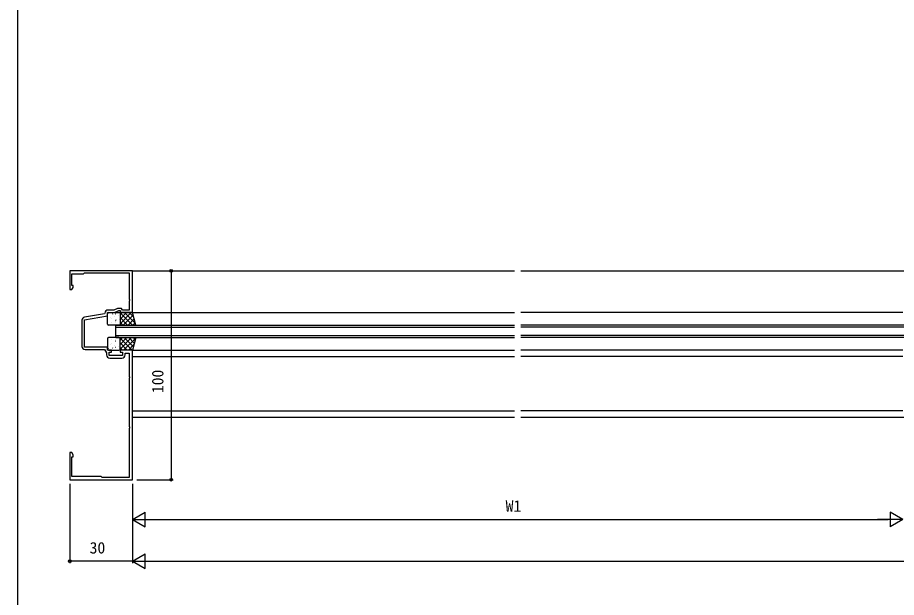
# Model space of a CAD drawing. Units: millimetres, scale not verified. Extents: x -437 to 438, y -681 to 679.
# Drawn here: x -436.7 to -16.3, y -403.8 to -126.2 of the extents above; entities that cross this region are included whole.
import ezdxf
from ezdxf.enums import TextEntityAlignment as Align

# ---------------------------------------------------------------- set-up
doc = ezdxf.new("R2010")
doc.units = ezdxf.units.MM
doc.header["$LTSCALE"] = 4
for name, color, linetype in [('0-2_YKK_11', 7, 'Continuous'), ('0-3_YKK_12', 2, 'Continuous'), ('0-4_YKK_13', 4, 'Continuous'), ('0-6_YKK_D', 6, 'Continuous'), ('0-7_YKK_ZWAK', 7, 'Continuous')]:
    doc.layers.add(name, color=color, linetype=linetype)
doc.styles.add('ＭＳ ゴシック', font='')
doc.styles.get('ＭＳ ゴシック').set_extended_font_data('MS Gothic')

msp = doc.modelspace()

# ---------------------------------------------------------------- linework, layer by layer
at = {"layer": '0-2_YKK_11'}
for p, q in [((-405.9, -271.091), (-405.9, -283.6)), ((-392.6, -289.2), (-386.8, -289.2))]:
    msp.add_line(p, q, dxfattribs=at)
for points in [[(-381.7, -347.4), (-381.7, -285.4), (-387.7, -285.4), (-387.7, -286.4), (-386.5, -286.4), (-386.5, -288), (-392.9, -288), (-392.9, -286.4), (-391.7, -286.4), (-391.7, -285.4), (-393.7, -285.4), (-393.7, -283.9), (-404.7, -283.9), (-404.7, -270.84), (-393.7, -268.9), (-393.7, -267.4), (-390.344, -267.4), (-388.2, -266.4), (-387.7, -266.4), (-387.7, -267.4), (-381.7, -267.4), (-381.7, -247.4), (-411.7, -247.4), (-411.7, -256.4), (-410.7, -256.4), (-410.07, -255.309), (-410.07, -254.4), (-410.7, -254.4), (-410.7, -248.9), (-405.2, -248.9), (-404.7, -248.4), (-383.3, -248.4), (-383.3, -260.942), (-383.18, -261.125), (-383.18, -261.675), (-383.3, -261.858), (-383.3, -266.2), (-386.5, -266.2), (-386.962, -265.4), (-388.895, -265.4)], [(-394.899, -267.651), (-395.147, -267.937), (-404.66, -269.614)], [(-388.895, -265.4), (-390.61, -266.2), (-393.4, -266.2)], [(-404.4, -285.1), (-395.2, -285.1), (-394.1, -286.671), (-394.1, -287.7)], [(-385.3, -287.7), (-385.3, -286.9), (-383.3, -286.9), (-383.3, -297.942), (-383.18, -298.125), (-383.18, -298.675), (-383.3, -298.858), (-383.3, -321.942), (-383.18, -322.125), (-383.18, -322.675), (-383.3, -322.858), (-383.3, -346.4), (-396.2, -346.4), (-396.7, -345.9), (-410.7, -345.9), (-410.7, -336.4), (-410.07, -336.4), (-410.07, -335.491), (-410.7, -334.4), (-411.7, -334.4), (-411.7, -347.4), (-381.7, -347.4)]]:
    msp.add_lwpolyline(points, dxfattribs=at)
for centre, start, end in [((-393.4, -267.7), 90, 178.12739), ((-404.4, -271.091), 100.00001, 179.99999), ((-404.4, -283.6), 180.00001, 269.99999), ((-392.6, -287.7), 180.00001, 269.99999), ((-386.8, -287.7), 270.00001, 359.99999)]:
    msp.add_arc(centre, 1.5, start, end, dxfattribs=at)
at = {"layer": '0-3_YKK_12'}
for p, q in [((-382, -247.4), (-198.95, -247.4)), ((-195.95, -247.4), (201.05, -247.4)), ((-381.7, -267.4), (-198.95, -267.4)), ((-13.2, -267.4), (-195.95, -267.4)), ((-389.7, -279.4), (-389.7, -273.4)), ((-389.7, -273.4), (-198.95, -273.4)), ((-389.7, -274.4), (-198.95, -274.4)), ((-5.2, -273.4), (-195.95, -273.4)), ((-5.2, -274.4), (-195.95, -274.4)), ((-389.7, -278.4), (-198.95, -278.4)), ((-389.7, -279.4), (-198.95, -279.4)), ((-5.2, -278.4), (-195.95, -278.4)), ((-5.2, -279.4), (-195.95, -279.4)), ((-381.7, -285.4), (-198.95, -285.4)), ((-13.2, -285.4), (-195.95, -285.4)), ((-381.7, -288.4), (-198.95, -288.4)), ((-13.2, -288.4), (-195.95, -288.4)), ((-381.7, -314.4), (-198.95, -314.4)), ((-13.2, -314.4), (-195.95, -314.4)), ((-381.7, -317.4), (-198.95, -317.4)), ((-195.95, -317.4), (201.05, -317.4))]:
    msp.add_line(p, q, dxfattribs=at)
at = {"layer": '0-4_YKK_13'}
for p, q in [((-393.7, -272.9), (-393.7, -267.9)), ((-393.2, -267.4), (-388.2, -267.4)), ((-393.136, -267.844), (-393.16, -267.888)), ((-391.191, -268.036), (-391.28, -268.083)), ((-389.777, -268.208), (-389.785, -268.215)), ((-388.32, -268.635), (-388.344, -268.678)), ((-382.365, -267.4), (-387.7, -272.734)), ((-384.61, -267.4), (-387.7, -270.489)), ((-386.855, -267.4), (-387.7, -268.244)), ((-381.798, -273.4), (-387.7, -267.498)), ((-387.7, -267.9), (-387.7, -272.9)), ((-381.384, -268.664), (-386.12, -273.4)), ((-380.415, -272.537), (-385.553, -267.4)), ((-381.164, -269.544), (-383.308, -267.4)), ((-392.402, -269.869), (-392.426, -269.913)), ((-391.969, -271.945), (-391.993, -271.989)), ((-391.982, -270.183), (-391.989, -270.189)), ((-390.512, -269.278), (-390.536, -269.322)), ((-389.962, -271.969), (-389.97, -271.975)), ((-389.778, -271.302), (-389.802, -271.346)), ((-389.667, -270.926), (-389.755, -270.972)), ((-387.888, -270.711), (-387.912, -270.755)), ((-387.795, -270.027), (-387.802, -270.034)), ((-384.043, -273.4), (-387.7, -269.743)), ((-386.288, -273.4), (-387.7, -271.988)), ((-380.935, -270.46), (-383.875, -273.4)), ((-380.486, -272.256), (-381.63, -273.4)), ((-388.2, -273.4), (-393.2, -273.4)), ((-389.345, -273.379), (-389.357, -273.4)), ((-393.7, -279.9), (-393.7, -284.9)), ((-388.2, -279.4), (-393.2, -279.4)), ((-391.969, -280.455), (-391.993, -280.411)), ((-389.962, -280.431), (-389.97, -280.425)), ((-389.778, -281.098), (-389.802, -281.054)), ((-389.667, -281.474), (-389.755, -281.428)), ((-387.888, -281.689), (-387.912, -281.645)), ((-382.198, -279.4), (-387.7, -284.902)), ((-384.443, -279.4), (-387.7, -282.657)), ((-386.688, -279.4), (-387.7, -280.412)), ((-381.965, -285.4), (-387.7, -279.666)), ((-387.7, -284.9), (-387.7, -279.9)), ((-380.282, -279.729), (-385.953, -285.4)), ((-381.304, -283.816), (-385.72, -279.4)), ((-380.855, -282.02), (-383.475, -279.4)), ((-380.406, -280.224), (-381.23, -279.4)), ((-393.2, -285.4), (-388.2, -285.4)), ((-393.136, -284.556), (-393.16, -284.512)), ((-392.402, -282.531), (-392.426, -282.487)), ((-391.982, -282.217), (-391.989, -282.211)), ((-391.191, -284.364), (-391.28, -284.317)), ((-390.944, -285.199), (-390.968, -285.155)), ((-390.512, -283.122), (-390.536, -283.078)), ((-389.777, -284.192), (-389.785, -284.185)), ((-388.32, -283.765), (-388.344, -283.722)), ((-387.795, -282.373), (-387.802, -282.366)), ((-384.21, -285.4), (-387.7, -281.911)), ((-386.455, -285.4), (-387.7, -284.156)), ((-381.03, -282.723), (-383.708, -285.4))]:
    msp.add_line(p, q, dxfattribs=at)
for points in [[(-380.2, -273.4), (-381.7, -267.4), (-387.7, -267.4), (-387.7, -273.4)], [(-380.2, -279.4), (-381.7, -285.4), (-387.7, -285.4), (-387.7, -279.4)]]:
    msp.add_lwpolyline(points, close=True, dxfattribs=at)
for centre, start, end in [((-393.2, -267.9), 90, 180), ((-388.2, -267.9), 0, 90), ((-393.2, -272.9), 180, 270), ((-388.2, -272.9), 270, 0), ((-393.2, -279.9), 90, 180), ((-388.2, -279.9), 0, 90), ((-393.2, -284.9), 180, 270), ((-388.2, -284.9), 270, 0)]:
    msp.add_arc(centre, 0.5, start, end, dxfattribs=at)
at = {"layer": '0-6_YKK_D'}
for p, q in [((-379.7, -247.4), (-362.3, -247.4)), ((-363.3, -247.4), (-363.3, -347.4)), ((-379.7, -347.4), (-362.3, -347.4)), ((-411.7, -349.4), (-411.7, -387.4)), ((-381.7, -349.4), (-381.7, -367.4)), ((-381.7, -349.4), (-381.7, -387.4)), ((-381.7, -349.4), (-381.7, -387.4)), ((-381.7, -366.4), (-375.638, -362.9)), ((-375.638, -369.9), (-375.638, -362.9)), ((-13.2, -366.4), (-19.262, -362.9)), ((-19.262, -362.9), (-19.262, -369.9)), ((-381.7, -366.4), (-375.638, -369.9)), ((-381.7, -366.4), (-369.575, -366.4)), ((-374.7, -366.4), (-20.2, -366.4)), ((-13.2, -366.4), (-25.324, -366.4)), ((-13.2, -366.4), (-19.262, -369.9)), ((-381.7, -386.4), (-411.7, -386.4)), ((-381.7, -386.4), (-375.638, -382.9)), ((-381.7, -386.4), (-375.638, -389.9)), ((-381.7, -386.4), (-369.575, -386.4)), ((-375.638, -389.9), (-375.638, -382.9)), ((-374.7, -386.4), (376.3, -386.4))]:
    msp.add_line(p, q, dxfattribs=at)
for centre in [(-363.3, -247.4), (-363.3, -347.4), (-411.7, -386.4)]:
    msp.add_circle(centre, 0.637, dxfattribs=at)
at = {"layer": '0-7_YKK_ZWAK'}
msp.add_line((-436.7, 643.6), (-436.7, -681.4), dxfattribs=at)

# ---------------------------------------------------------------- texts
at = {"layer": '0-6_YKK_D', "style": 'ＭＳ ゴシック'}
msp.add_text('100', height=5.499, rotation=90, dxfattribs=at).set_placement((-365.3, -305.965), align=Align.BOTTOM_LEFT)
for s, p in [('W1', (-203.245, -364.4)), ('30', (-402.239, -384.4))]:
    msp.add_text(s, height=5.499, dxfattribs=at).set_placement(p, align=Align.BOTTOM_LEFT)

doc.saveas('drawing.dxf')
